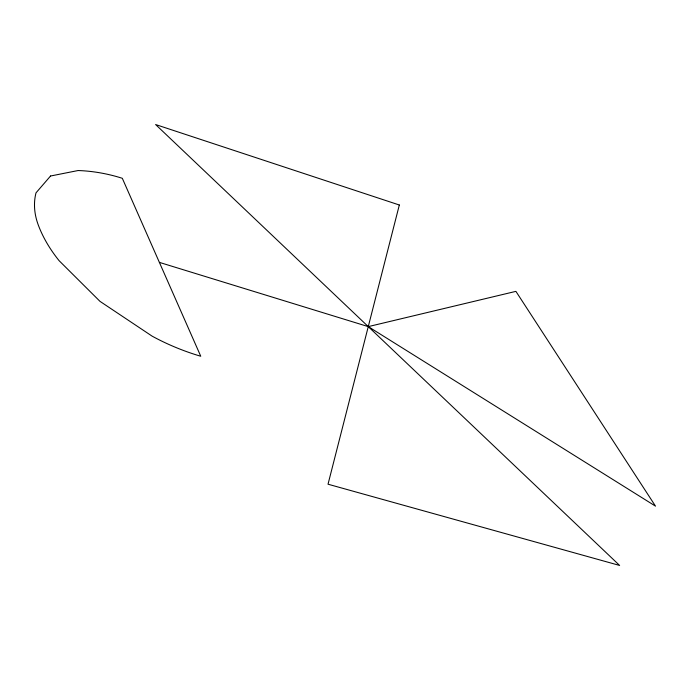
<?xml version="1.0" encoding="UTF-8"?>
<svg xmlns="http://www.w3.org/2000/svg" width="690" height="690" viewBox="0 0 690 690"><rect width="100%" height="100%" fill="white"/><g stroke="black" fill="none" stroke-linecap="round" stroke-linejoin="round"><path stroke-width="1.03" d="M368.27 326.62L515.904 291.361L655.5 506.141L368.27 326.62L159.381 262.381M399.329 204.999L328.026 484.207L619.629 565.455L155.604 124.545L399.329 204.999M50.543 176.01L36.009 192.838A108.554 71.424 17.3 0 0 38.338 225.164A164.901 107.528 19.6 0 0 59.09 260.665L99.99 301.358L152.102 336.134A165.315 109.374 20.9 0 0 200.756 356.247L122.311 178.296A113.755 77.013 15.2 0 0 78.108 170.534L50.543 176.01"/></g></svg>
